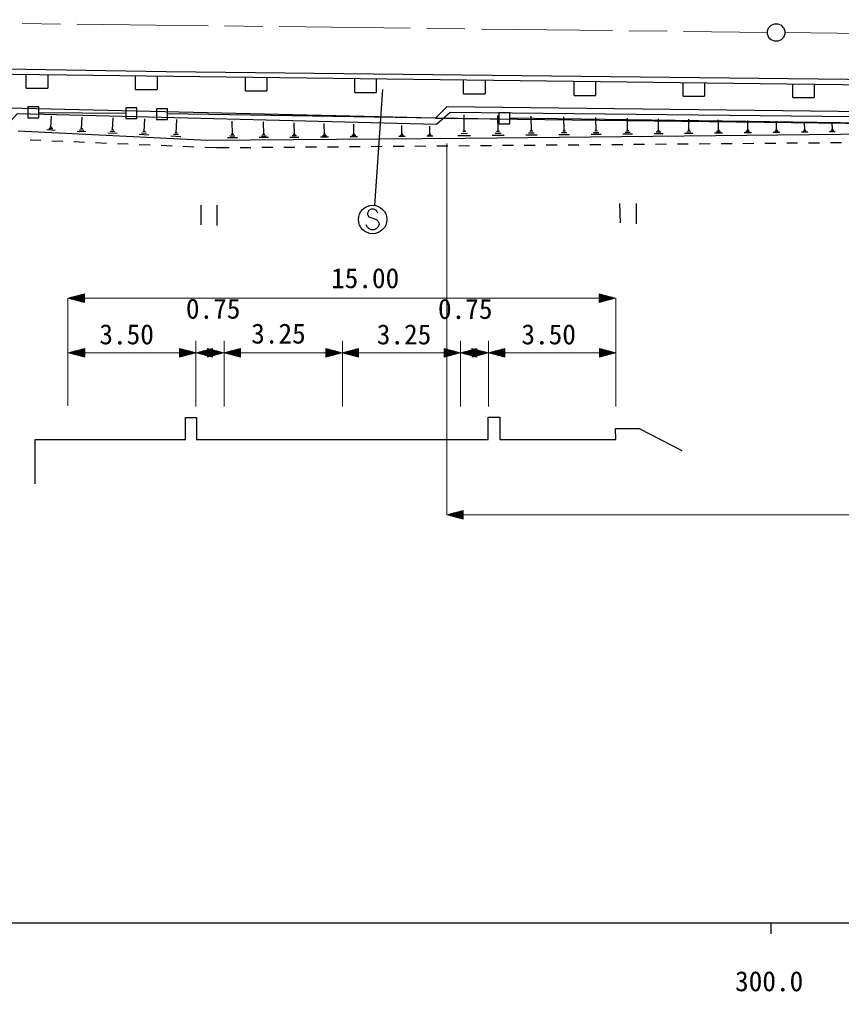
# Model space of a CAD drawing. Units: millimetres, scale not verified. Extents: x 40000 to 680000, y 20000 to 380000.
# Drawn here: x 299274 to 374466, y 198715 to 287596 of the extents above; entities that cross this region are included whole.
import ezdxf
from ezdxf.enums import TextEntityAlignment as Align

# ---------------------------------------------------------------- set-up
doc = ezdxf.new("R2010")
doc.units = ezdxf.units.MM
doc.header["$LTSCALE"] = 1000
doc.linetypes.add('CHAIN', pattern=[18.5, 12, -1.5, 3.5, -1.5])
for name, color, linetype, lineweight in [('M-BGD', 7, 'Continuous', 25), ('M-BMK', 2, 'CHAIN', 13), ('M-BMK-ROW', 30, 'Continuous', 25), ('M-BMK-SRVR', 3, 'Continuous', 25), ('M-STR-HTXT', 7, 'Continuous', 13), ('M-STR-STRC', 7, 'Continuous', 25), ('M-STR-STRD', 7, 'Continuous', 25), ('M-TTL-BAND', 7, 'Continuous', 25)]:
    doc.layers.add(name, color=color, linetype=linetype, lineweight=lineweight)
doc.styles.add('ＭＳ ゴシック', font='')
doc.styles.get('ＭＳ ゴシック').set_extended_font_data('MS Gothic')

msp = doc.modelspace()

# ---------------------------------------------------------------- linework, layer by layer
at = {"layer": 'M-BGD'}
for p, q in [((299895, 281323), (299895, 282546)), ((301872, 282522), (301872, 281323)), ((309892, 281204), (309892, 282422)), ((311869, 282397), (311869, 281204)), ((319935, 281064), (319935, 282297)), ((321912, 282272), (321912, 281064)), ((329938, 280927), (329938, 282172)), ((331915, 282148), (331915, 280927)), ((339893, 280806), (339893, 282048)), ((341869, 282024), (341869, 280806)), ((349995, 280651), (349995, 281923)), ((351971, 281898), (351971, 280651)), ((359965, 280588), (359965, 281799)), ((361942, 281774), (361942, 280588)), ((299895, 281323), (301872, 281323)), ((309892, 281204), (311869, 281204)), ((319935, 281064), (321912, 281064)), ((329938, 280927), (331915, 280927)), ((369995, 280469), (369995, 281674)), ((371972, 281651), (371972, 280469)), ((339893, 280806), (341869, 280806)), ((349995, 280651), (351971, 280651)), ((359965, 280588), (361942, 280588)), ((369995, 280469), (371972, 280469)), ((302160, 277725), (302211, 278740)), ((304959, 277598), (305013, 278666)), ((307799, 277469), (307855, 278591)), ((310680, 277338), (310739, 278515)), ((313603, 277205), (313665, 278438)), ((318753, 277076), (318743, 278304)), ((321615, 277079), (321606, 278228)), ((339958, 277343), (339942, 278885)), ((343057, 277357), (343041, 278822)), ((346099, 277370), (346084, 278760)), ((349086, 277383), (349072, 278699)), ((352018, 277396), (352004, 278639)), ((354896, 277409), (354883, 278580)), ((357721, 277421), (357710, 278522)), ((360495, 277433), (360484, 278465)), ((363219, 277445), (363208, 278409)), ((365892, 277457), (365882, 278355)), ((368516, 277468), (368507, 278301)), ((371093, 277480), (371084, 278248)), ((302528, 277452), (301767, 277490)), ((302344, 277589), (301963, 277608)), ((302255, 277720), (302065, 277730)), ((305346, 277311), (304545, 277351)), ((305153, 277454), (304752, 277474)), ((305059, 277593), (304859, 277603)), ((308002, 277318), (307582, 277339)), ((307904, 277464), (307694, 277474)), ((310790, 277332), (310570, 277343)), ((324419, 277082), (324411, 278154)), ((327167, 277085), (327159, 278082)), ((329859, 277088), (329852, 278011)), ((334259, 277097), (334250, 277897)), ((336804, 277106), (336796, 277833)), ((340103, 277345), (339813, 277342)), ((343194, 277358), (342920, 277355)), ((346229, 277372), (345969, 277369)), ((349209, 277385), (348962, 277382)), ((352134, 277397), (351901, 277395)), ((355006, 277410), (354786, 277408)), ((357825, 277422), (357618, 277420)), ((360592, 277434), (360399, 277432)), ((363401, 277327), (363039, 277323)), ((363309, 277446), (363128, 277444)), ((366061, 277347), (365725, 277343)), ((365976, 277458), (365808, 277456)), ((368673, 277366), (368361, 277363)), ((368594, 277469), (368438, 277468)), ((371238, 277385), (370950, 277382)), ((371165, 277480), (371021, 277479)), ((373888, 277317), (373359, 277312)), ((373755, 277404), (373490, 277401)), ((373688, 277492), (373556, 277490)), ((373622, 277491), (373614, 278196)), ((301240, 276521), (300241, 276564)), ((303238, 276437), (302239, 276479)), ((308206, 277167), (307364, 277209)), ((311107, 277022), (310224, 277066)), ((310893, 277180), (310452, 277202)), ((314049, 276874), (313125, 276920)), ((313826, 277040), (313364, 277063)), ((313718, 277199), (313487, 277211)), ((319216, 276773), (318295, 276766)), ((318985, 276925), (318524, 276921)), ((318868, 277077), (318638, 277075)), ((322048, 276795), (321186, 276789)), ((321832, 276937), (321401, 276934)), ((321723, 277080), (321507, 277078)), ((324823, 276817), (324019, 276811)), ((324621, 276950), (324219, 276947)), ((324520, 277083), (324319, 277081)), ((327543, 276839), (326795, 276833)), ((327355, 276962), (326981, 276959)), ((327260, 277086), (327074, 277084)), ((330207, 276860), (329515, 276854)), ((330033, 276974), (329687, 276971)), ((329946, 277089), (329773, 277087)), ((334561, 276901), (333961, 276894)), ((334410, 276999), (334110, 276996)), ((334334, 277098), (334184, 277097)), ((337078, 276927), (336533, 276922)), ((336941, 277017), (336668, 277014)), ((336872, 277107), (336736, 277105)), ((340540, 276964), (339384, 276952)), ((340249, 277154), (339671, 277148)), ((343610, 276996), (342511, 276985)), ((343334, 277177), (342784, 277171)), ((346624, 277028), (345582, 277017)), ((346362, 277199), (345840, 277194)), ((349582, 277060), (348596, 277049)), ((349334, 277222), (348841, 277216)), ((352487, 277091), (351555, 277081)), ((352252, 277243), (351786, 277238)), ((355338, 277121), (354460, 277111)), ((355117, 277265), (354678, 277260)), ((358137, 277150), (357312, 277142)), ((357929, 277286), (357517, 277281)), ((360885, 277179), (360111, 277171)), ((360690, 277306), (360303, 277302)), ((363583, 277208), (362860, 277200)), ((366231, 277236), (365558, 277229)), ((368831, 277264), (368206, 277257)), ((371383, 277291), (370806, 277285)), ((305237, 276352), (304238, 276394)), ((307235, 276268), (306236, 276310)), ((309233, 276183), (308234, 276225)), ((311231, 276098), (310232, 276141)), ((313229, 276014), (312230, 276056)), ((315228, 275929), (314229, 275972)), ((317296, 275842), (316227, 275887)), ((318451, 275851), (317296, 275842)), ((320451, 275868), (319451, 275859)), ((322451, 275884), (321451, 275876)), ((324451, 275900), (323451, 275892)), ((326451, 275917), (325451, 275909)), ((328451, 275933), (327451, 275925)), ((330451, 275950), (329451, 275941)), ((332450, 275966), (331451, 275958)), ((334450, 275982), (333450, 275974)), ((336450, 275999), (335450, 275990)), ((338450, 276015), (337450, 276007)), ((340450, 276031), (339450, 276023)), ((342450, 276048), (341450, 276040)), ((344450, 276064), (343450, 276056)), ((346450, 276081), (345450, 276072)), ((348450, 276097), (347450, 276089)), ((350450, 276113), (349450, 276105)), ((352450, 276130), (351450, 276122)), ((354450, 276146), (353450, 276138)), ((356450, 276163), (355450, 276154)), ((358450, 276179), (357450, 276171)), ((360450, 276195), (359450, 276187)), ((362449, 276212), (361449, 276204)), ((364449, 276228), (363449, 276220)), ((366449, 276245), (365449, 276236)), ((368449, 276261), (367449, 276253)), ((370449, 276277), (369449, 276269)), ((372449, 276294), (371449, 276285)), ((374449, 276310), (373449, 276302)), ((315875, 270609), (315875, 268831)), ((317315, 270609), (317315, 268746)), ((354145, 270778), (354229, 269000)), ((355669, 270778), (355669, 268916))]:
    msp.add_line(p, q, dxfattribs=at)
for points in [[(295618, 274566), (295458, 275054), (299107, 279009), (337404, 278018), (338678, 279111), (412352, 278331), (415772, 276095), (417481, 262894), (418132, 262785), (416164, 276358), (412570, 278726), (338352, 279608), (337324, 278562), (289057, 279687), (228767, 280742), (200307, 281105)], [(337324, 278562), (384869, 278004), (412352, 277735), (415211, 275878), (417011, 263488), (416903, 262755), (413807, 263604)], [(299167, 277421), (316482, 276552), (340080, 276738), (382931, 277213), (384869, 278004), (388098, 276352), (399825, 276351), (401035, 277249), (411706, 277286), (414597, 275405)], [(300710, 245137), (300710, 249189), (314468, 249201), (314467, 251214), (315471, 251214), (315466, 249178), (342151, 249195), (342152, 251218), (343214, 251220), (343216, 249196), (353808, 249193), (353804, 250208), (355956, 250209), (359850, 248197)]]:
    msp.add_lwpolyline(points, dxfattribs=at)
at = {"layer": 'M-BMK'}
for p, q in [((267525, 287596), (367681, 286407)), ((369281, 286387), (468639, 285153))]:
    msp.add_line(p, q, dxfattribs=at)
at = {"layer": 'M-BMK-ROW'}
for p, q in [((301055, 279592), (300055, 279592)), ((300055, 279592), (300055, 278592)), ((301055, 278592), (301055, 279592)), ((301072, 279087), (309038, 279025)), ((310017, 279526), (309017, 279526)), ((309017, 279526), (309017, 278526)), ((310017, 278526), (310017, 279526)), ((312812, 279436), (311812, 279436)), ((311812, 279436), (311812, 278436)), ((312812, 278436), (312812, 279436)), ((300055, 278592), (301055, 278592)), ((309017, 278526), (310017, 278526)), ((311812, 278436), (312812, 278436)), ((312804, 279010), (343118, 278494)), ((344118, 279058), (343118, 279058)), ((343118, 279058), (343118, 278058)), ((344118, 278058), (344118, 279058)), ((344150, 278598), (379315, 278113)), ((343118, 278058), (344118, 278058))]:
    msp.add_line(p, q, dxfattribs=at)
at = {"layer": 'M-BMK-SRVR'}
msp.add_circle((368481, 286397), 800, dxfattribs=at)
at = {"layer": 'M-STR-HTXT'}
for p, q in [((338360, 276253), (338360, 242310)), ((303715, 262114), (305215, 262516)), ((304315, 262274), (305215, 262274)), ((305215, 262355), (304615, 262355)), ((304915, 262435), (305215, 262435)), ((305215, 261712), (305215, 262516)), ((353782, 262114), (352282, 262516)), ((352282, 262516), (352282, 261712)), ((352582, 262435), (352282, 262435)), ((352282, 262355), (352882, 262355)), ((353182, 262274), (352282, 262274)), ((303715, 262114), (303715, 252273)), ((303715, 262114), (305215, 261712)), ((303715, 262114), (305215, 262114)), ((305215, 262194), (304015, 262194)), ((305215, 262033), (304015, 262033)), ((304315, 261953), (305215, 261953)), ((305215, 261873), (304615, 261873)), ((304915, 261792), (305215, 261792)), ((305215, 262114), (352282, 262114)), ((352282, 262194), (353482, 262194)), ((353782, 262114), (352282, 261712)), ((353782, 262114), (352282, 262114)), ((352282, 262033), (353482, 262033)), ((353182, 261953), (352282, 261953)), ((352282, 261873), (352882, 261873)), ((352582, 261792), (352282, 261792)), ((353831, 262114), (353831, 252193)), ((315404, 258213), (315404, 252193)), ((317985, 258213), (317985, 252193)), ((328812, 258213), (328812, 252193)), ((339622, 258213), (339622, 252193)), ((342164, 258213), (342164, 252193)), ((303746, 257122), (305246, 257524)), ((303746, 257122), (305246, 256721)), ((303746, 257122), (305246, 257122)), ((305246, 257203), (304046, 257203)), ((305246, 257042), (304046, 257042)), ((304346, 257283), (305246, 257283)), ((304346, 256962), (305246, 256962)), ((305246, 257364), (304646, 257364)), ((305246, 256881), (304646, 256881)), ((304946, 257444), (305246, 257444)), ((305246, 256721), (305246, 257524)), ((305246, 257122), (313929, 257122)), ((315429, 257122), (313929, 257524)), ((313929, 257524), (313929, 256721)), ((314229, 257444), (313929, 257444)), ((313929, 257364), (314529, 257364)), ((314829, 257283), (313929, 257283)), ((313929, 257203), (315129, 257203)), ((315429, 257122), (313929, 256721)), ((315429, 257122), (313929, 257122)), ((313929, 257042), (315129, 257042)), ((314829, 256962), (313929, 256962)), ((313929, 256881), (314529, 256881)), ((315429, 257122), (316929, 257524)), ((315429, 257122), (316929, 256721)), ((315429, 257122), (316929, 257122)), ((316929, 257203), (315729, 257203)), ((316929, 257042), (315729, 257042)), ((316029, 257283), (316929, 257283)), ((316029, 256962), (316929, 256962)), ((316929, 257364), (316329, 257364)), ((316929, 256881), (316329, 256881)), ((317982, 257122), (316482, 257524)), ((316482, 257524), (316482, 256721)), ((316782, 257444), (316482, 257444)), ((316482, 257364), (317082, 257364)), ((317382, 257283), (316482, 257283)), ((316482, 257203), (317682, 257203)), ((317982, 257122), (316482, 256721)), ((317982, 257122), (316482, 257122)), ((316482, 257042), (317682, 257042)), ((317382, 256962), (316482, 256962)), ((316482, 256881), (317082, 256881)), ((316629, 257444), (316929, 257444)), ((316929, 256721), (316929, 257524)), ((317982, 257122), (319482, 257524)), ((317982, 257122), (319482, 256721)), ((317982, 257122), (319482, 257122)), ((319482, 257203), (318282, 257203)), ((319482, 257042), (318282, 257042)), ((318582, 257283), (319482, 257283)), ((318582, 256962), (319482, 256962)), ((319482, 257364), (318882, 257364)), ((319482, 256881), (318882, 256881)), ((319182, 257444), (319482, 257444)), ((319482, 256721), (319482, 257524)), ((319482, 257122), (327294, 257122)), ((328794, 257122), (327294, 257524)), ((327294, 257524), (327294, 256721)), ((327594, 257444), (327294, 257444)), ((327294, 257364), (327894, 257364)), ((328194, 257283), (327294, 257283)), ((327294, 257203), (328494, 257203)), ((328794, 257122), (327294, 256721)), ((328794, 257122), (327294, 257122)), ((327294, 257042), (328494, 257042)), ((328194, 256962), (327294, 256962)), ((327294, 256881), (327894, 256881)), ((328794, 257122), (330294, 257524)), ((328794, 257122), (330294, 256721)), ((328794, 257122), (330294, 257122)), ((330294, 257203), (329094, 257203)), ((330294, 257042), (329094, 257042)), ((329394, 257283), (330294, 257283)), ((329394, 256962), (330294, 256962)), ((330294, 257364), (329694, 257364)), ((330294, 256881), (329694, 256881)), ((329994, 257444), (330294, 257444)), ((330294, 256721), (330294, 257524)), ((330294, 257122), (338122, 257122)), ((339622, 257122), (338122, 257524)), ((338122, 257524), (338122, 256721)), ((338422, 257444), (338122, 257444)), ((338122, 257364), (338722, 257364)), ((339022, 257283), (338122, 257283)), ((338122, 257203), (339322, 257203)), ((339622, 257122), (338122, 256721)), ((339622, 257122), (338122, 257122)), ((338122, 257042), (339322, 257042)), ((339022, 256962), (338122, 256962)), ((338122, 256881), (338722, 256881)), ((339622, 257113), (341120, 257521)), ((339622, 257113), (341122, 257119)), ((339622, 257113), (341123, 256717)), ((341122, 257199), (339922, 257195)), ((341122, 257038), (339922, 257034)), ((340221, 257276), (341121, 257279)), ((340222, 256955), (341122, 256958)), ((341121, 257360), (340521, 257358)), ((341123, 256878), (340523, 256875)), ((342164, 257122), (340663, 257519)), ((340663, 257519), (340666, 256715)), ((340963, 257440), (340663, 257439)), ((340663, 257358), (341263, 257360)), ((341564, 257281), (340664, 257278)), ((340664, 257197), (341864, 257202)), ((342164, 257122), (340664, 257117)), ((340665, 257037), (341865, 257041)), ((341565, 256960), (340665, 256956)), ((340665, 256876), (341265, 256878)), ((342164, 257122), (340666, 256715)), ((340821, 257439), (341121, 257440)), ((341123, 256717), (341120, 257521)), ((342164, 257122), (343664, 257524)), ((342164, 257122), (343664, 256721)), ((342164, 257122), (343664, 257122)), ((343664, 257203), (342464, 257203)), ((343664, 257042), (342464, 257042)), ((342764, 257283), (343664, 257283)), ((342764, 256962), (343664, 256962)), ((343664, 257364), (343064, 257364)), ((343664, 256881), (343064, 256881)), ((343364, 257444), (343664, 257444)), ((343664, 256721), (343664, 257524)), ((343664, 257122), (352329, 257122)), ((353829, 257122), (352329, 257524)), ((352329, 257524), (352329, 256721)), ((352629, 257444), (352329, 257444)), ((352329, 257364), (352929, 257364)), ((353229, 257283), (352329, 257283)), ((352329, 257203), (353529, 257203)), ((353829, 257122), (352329, 256721)), ((353829, 257122), (352329, 257122)), ((352329, 257042), (353529, 257042)), ((353229, 256962), (352329, 256962)), ((352329, 256881), (352929, 256881)), ((304946, 256801), (305246, 256801)), ((314229, 256801), (313929, 256801)), ((316782, 256801), (316482, 256801)), ((316629, 256801), (316929, 256801)), ((319182, 256801), (319482, 256801)), ((327594, 256801), (327294, 256801)), ((329994, 256801), (330294, 256801)), ((338422, 256801), (338122, 256801)), ((340966, 256797), (340666, 256795)), ((340823, 256796), (341123, 256797)), ((343364, 256801), (343664, 256801)), ((352629, 256801), (352329, 256801)), ((338360, 242310), (339860, 242712)), ((339860, 241908), (339860, 242712)), ((338360, 242310), (339860, 241908)), ((338360, 242310), (339860, 242310)), ((339860, 242391), (338660, 242391)), ((339860, 242230), (338660, 242230)), ((338960, 242471), (339860, 242471)), ((338960, 242150), (339860, 242150)), ((339860, 242552), (339260, 242552)), ((339860, 242069), (339260, 242069)), ((339560, 242632), (339860, 242632)), ((339560, 241989), (339860, 241989)), ((339860, 242310), (414153, 242310))]:
    msp.add_line(p, q, dxfattribs=at)
at = {"layer": 'M-STR-STRC'}
for p, q in [((331771, 270590), (332524, 281197)), ((331458, 270250), (331221, 270132)), ((331694, 270250), (331458, 270250)), ((331930, 270132), (331694, 270250)), ((331221, 270132), (331103, 269895)), ((331103, 269895), (331103, 269777)), ((331103, 269777), (331221, 269541)), ((331221, 269541), (331930, 269304)), ((332049, 269895), (331930, 270132)), ((331103, 268595), (330985, 268832)), ((331221, 268477), (331103, 268595)), ((331458, 268359), (331221, 268477)), ((331930, 268477), (331694, 268359)), ((331930, 269304), (332049, 269186)), ((332049, 268595), (331930, 268477)), ((332049, 269186), (332167, 268950)), ((332167, 268832), (332049, 268595)), ((332167, 268950), (332167, 268832)), ((331694, 268359), (331458, 268359))]:
    msp.add_line(p, q, dxfattribs=at)
msp.add_circle((331576, 269304), 1300, dxfattribs=at)
at = {"layer": 'M-STR-STRD'}
msp.add_lwpolyline([(71566, 286848), (211661, 284523), (312703, 282836), (410261, 281724), (410263, 281198), (369473, 281680), (288916, 282683), (238851, 283494), (105348, 285761), (71554, 286324)], close=True, dxfattribs=at)
at = {"layer": 'M-TTL-BAND'}
for p, q in [((40000, 205000), (579000, 205000)), ((368000, 205000), (368000, 204000))]:
    msp.add_line(p, q, dxfattribs=at)

# ---------------------------------------------------------------- texts
at = {"layer": 'M-STR-HTXT', "style": 'ＭＳ ゴシック'}
for s, p in [('15.00', (330893, 262476)), ('0.75', (316995, 259688)), ('0.75', (340049, 259667)), ('3.50', (309079, 257344)), ('3.25', (322968, 257411)), ('3.25', (334452, 257337)), ('3.50', (347677, 257340))]:
    msp.add_text(s, height=1833, dxfattribs=at).set_placement(p, align=Align.BOTTOM_CENTER)
at = {"layer": 'M-TTL-BAND', "style": 'ＭＳ ゴシック'}
msp.add_text('300.0', height=1833, dxfattribs=at).set_placement((367844, 198195), align=Align.BOTTOM_CENTER)

doc.saveas('drawing.dxf')
